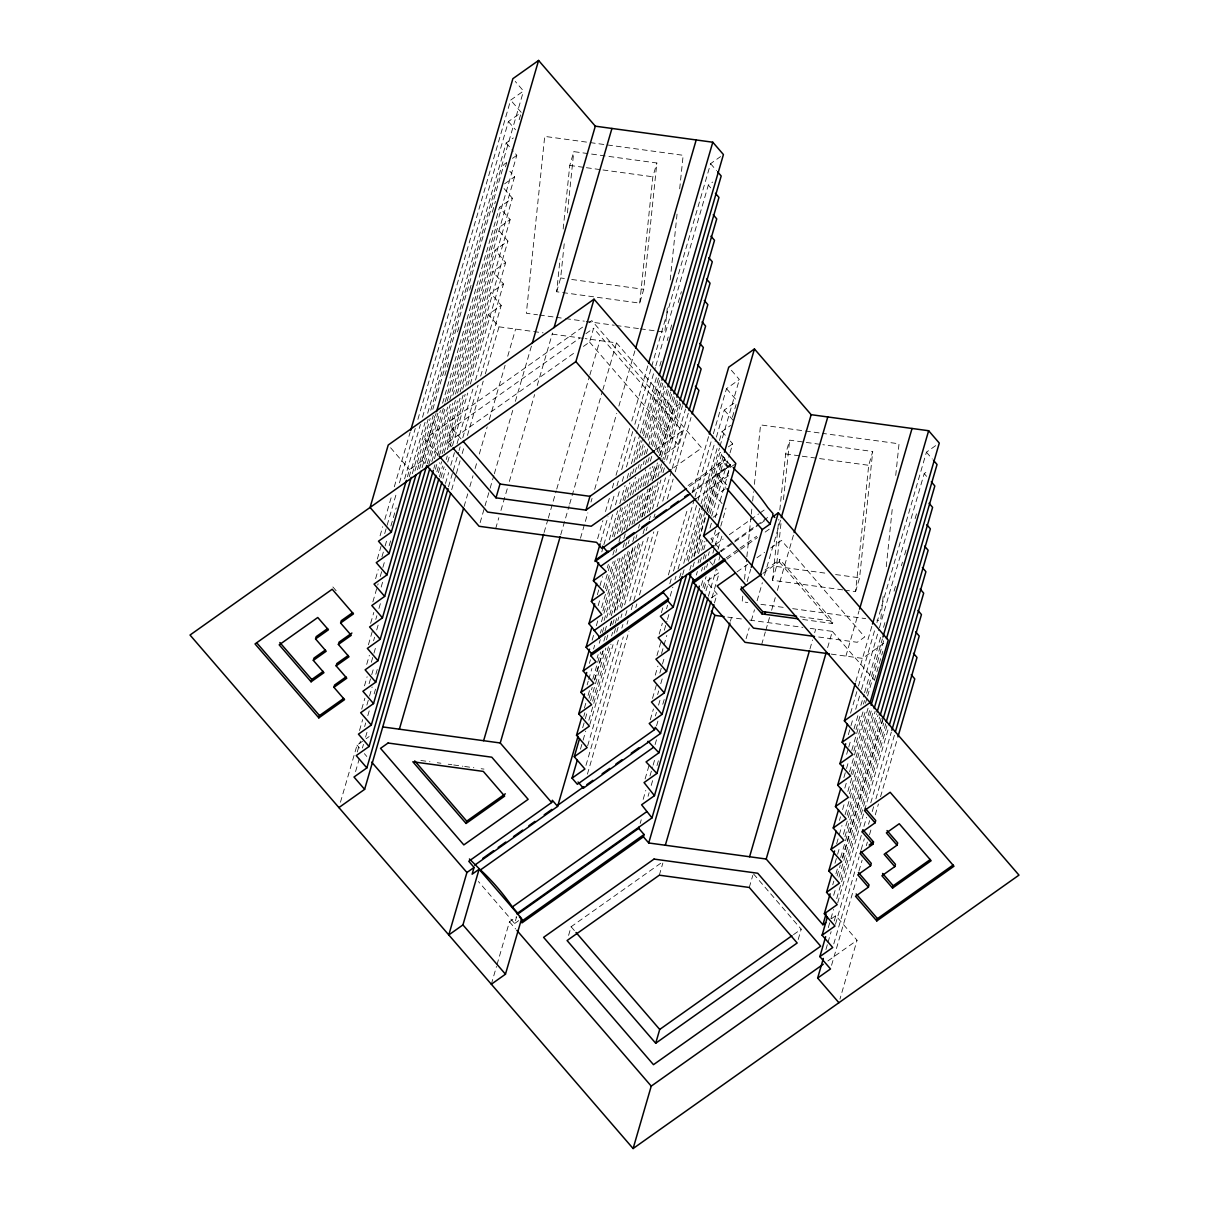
<?xml version="1.0" encoding="UTF-8"?>
<svg xmlns="http://www.w3.org/2000/svg" width="1209" height="1209" viewBox="0 0 1209 1209"><rect width="100%" height="100%" fill="white"/><g stroke="black" fill="none" stroke-linecap="round" stroke-linejoin="round"><path stroke-width="0.75" stroke-dasharray="5 3.75" d="M563.167 229L569.771 165.437L573.791 151.639L656.865 162.988L643.732 289.314L639.727 303.111L556.654 291.762L560.069 258.922M556.654 291.762L560.659 277.964L564.331 242.677M567.414 212.95L573.791 151.639M639.727 303.111L652.845 176.786L656.865 162.988M667.308 307.963L664.784 332.158L657.303 331.145M670.209 280.035L677.357 211.152M679.685 188.816L683.161 155.296L544.715 136.39L526.338 313.252L537.552 314.778M742.764 596.128L742.19 601.75L747.797 602.52M744.532 579.232L746.663 558.634M746.86 556.775L751.106 515.911M751.303 514.052L751.877 508.49M752.648 501.055L753.615 491.776M754.386 484.341L760.567 424.903L803.607 430.782M842.658 589.856L772.506 580.275L778.838 519.386M779.805 510.032L785.638 453.949L789.643 440.152L804.408 442.162M772.506 580.275L776.51 566.477L781.331 520.036M783.462 499.604L789.643 440.152M844.502 590.113L855.579 591.624L868.712 465.299L872.717 451.501L822.876 444.685M855.579 591.624L859.584 577.826L872.717 451.501M883.159 596.475L880.636 620.67L876.903 620.157M886.257 566.689L892.438 507.115M895.733 475.454L899.028 443.809L822.316 433.336M380.079 535.768L382.709 526.701M384.825 519.447L391.671 495.856M394.3 486.789L410.108 432.369M377.329 559.011L381.016 546.317M384.704 533.622L396.824 491.912M399.454 482.829L415.261 428.424M417.906 419.357L510.651 100.12L523.512 91.007L515.23 81.411M375.621 578.643L378.251 569.575M381.938 556.881L384.583 547.813M385.112 546L387.212 538.73M390.9 526.036L396.174 507.901M404.607 478.885L420.415 424.465M422.515 417.211L508.415 121.55L521.275 112.437L510.651 100.12M407.418 476.799L409.503 469.666L422.364 460.553L436.041 413.478M372.871 601.901L378.13 583.751M380.246 576.497L382.346 569.243M382.875 567.429L384.991 560.175M389.207 545.667L391.308 538.413M409.231 476.739L425.039 422.319M427.669 413.251L506.193 142.994L513.341 137.932M412.314 473.716L428.122 419.311M430.767 410.244L523.512 91.007M370.634 623.33L373.808 612.449M381.183 587.06L383.283 579.806M414.899 470.966L430.192 418.374M432.822 409.307L503.957 164.439L506.813 162.414M417.468 469.772L433.275 415.352M444.867 375.44L449.083 360.932M457.516 331.916L459.632 324.662M469.636 290.19L471.752 282.936M492.29 212.21L495.463 201.314M505.468 166.857L506.526 163.23M519.175 119.691L520.747 114.25M368.413 644.775L372.629 630.267M375.787 619.371L376.845 615.744M378.946 608.49L380.533 603.049M419.523 468.835L434.802 416.228M422.092 467.626L437.9 413.206M366.705 664.391L369.349 655.323M373.566 640.815L374.609 637.188M376.724 629.934L378.296 624.494M425.205 463.062L440.484 410.456M442.6 403.202L499.498 207.313L512.374 198.2L501.735 185.869M427.245 463.667L444.625 403.806M445.154 401.993L516.817 155.311L514.46 152.576M364.483 685.835L367.113 676.768M371.329 662.26L373.445 655.006M373.974 653.177L376.075 645.923M428.772 464.543L445.108 408.325M447.209 401.056L497.277 228.743L510.138 219.63L499.498 207.313M431.855 461.536L447.678 407.116M449.778 399.862L514.596 176.756L509.866 171.285M361.733 709.094L364.891 698.197M369.108 683.689L371.208 676.436M371.737 674.622L373.853 667.368M434.454 458.785L450.262 404.365M452.891 395.298L495.055 250.187L507.916 241.075L497.277 228.743M433.85 468.457L434.908 464.83M437.537 455.763L452.816 403.156M455.461 394.089L512.374 198.2M359.496 730.523L362.655 719.642M366.871 705.134L368.987 697.88M369.516 696.067L372.145 686.999M375.833 674.29L377.949 667.036M435.376 469.334L436.963 463.893M439.592 454.826L455.4 400.406M457.516 393.152L492.819 271.632L505.679 262.504L495.055 250.187M340.454 802.232L357.033 745.152L364.604 739.787M436.887 471.752L439.532 462.684M442.162 453.617L457.44 401.01M460.085 391.943L510.138 219.63M357.275 751.968L360.433 741.087M364.65 726.564L365.707 722.937M367.808 715.683L369.924 708.429M374.14 693.921L376.241 686.667M438.429 472.628L441.587 461.747M444.217 452.68L460.024 398.26M462.669 389.192L490.597 293.062L503.458 283.949L492.819 271.632M451.773 446.589L448.086 442.313L452.09 428.515L579.731 338.067M439.411 476.875L442.57 465.994M447.315 449.657L463.123 395.252M465.752 386.185L507.916 241.075M355.567 771.584L359.254 758.889M362.413 748.008L363.471 744.381M365.586 737.127L367.158 731.687M440.937 477.751L444.096 466.87M446.212 459.616L447.254 455.974M449.899 446.907L465.178 394.315M467.807 385.248L488.36 314.506L501.221 305.393L490.597 293.062M442.978 478.356L445.607 469.288M447.723 462.034L449.824 454.78M452.453 445.713L467.747 393.106M470.377 384.039L505.679 262.504M445.486 483.464L448.645 472.583M450.761 465.329L454.448 452.634M457.078 443.567L472.885 389.147M475.53 380.079L503.458 283.949M448.524 486.774L452.74 472.266M453.269 470.452L458.543 452.302M459.072 450.489L460.13 446.862M462.76 437.794L478.039 385.203M480.668 376.135L501.221 305.393M451.667 489.766L455.869 475.273M456.397 473.475L460.07 460.795M462.186 453.556L463.757 448.131M467.445 435.452L483.222 381.137M485.323 373.898L499 326.823L488.36 314.506M464.075 506.511L467.747 493.846M469.848 486.607L473.006 475.742M475.107 468.503L477.223 461.249M479.323 454.01L487.212 426.853M489.313 419.614L505.09 365.299M507.72 356.247L515.608 329.09M480.124 522.651L489.6 490.068M490.113 488.255L493.801 475.59M494.33 473.777L512.737 410.41M515.366 401.358L531.673 345.23M495.69 528.545L498.849 517.679M500.949 510.44L507.266 488.723M509.367 481.469L534.605 394.572M537.234 385.52L552.498 333.019M583.418 346.424L589.569 342.056L593.574 328.259L682.193 430.963L678.189 444.761L661.278 456.745M544.11 532.504L547.798 519.84M548.327 518.026L556.216 490.869M556.744 489.056L589.342 376.815M589.871 375.002L599.86 340.606M560.734 534.771L569.152 505.815M569.666 504.002L602.278 391.761M602.807 389.948L616.484 342.872L585.216 338.611M580.471 538.247L587.831 512.903M590.989 502.037L592.047 498.41M594.677 489.358L616.756 413.327M618.872 406.088L635.163 349.96M597.609 538.7L602.868 520.595M605.497 511.543L609.714 497.065M612.343 488.013L613.915 482.587M616.016 475.333L629.693 428.273M631.793 421.034L648.1 364.906M600.646 542.01L608.006 516.666M610.122 509.427L614.852 493.136M616.953 485.897L619.053 478.658M621.683 469.606L632.73 431.583M634.831 424.344L651.137 368.231M651.666 366.418L710.575 163.668L720.579 156.581M601.795 551.863L603.367 546.438M603.88 544.639L612.812 513.916M615.441 504.894L619.628 490.431M622.257 481.394L623.829 475.983M626.458 466.946L636.962 430.812M637.475 429.014L655.323 367.581M655.852 365.768L708.338 185.098L712.63 182.06M609.276 539.849L617.693 510.863M619.809 503.624L625.068 485.504M627.169 478.265L629.269 471.011M631.385 463.772L639.803 434.787M640.332 432.973L656.638 376.815M659.797 365.949L661.912 358.71M667.172 340.59L668.214 336.963M670.33 329.725L672.431 322.471M678.219 302.552L681.377 291.686M612.464 536.509L620.882 507.553M622.983 500.314L627.713 484.023M629.813 476.784L631.4 471.344M634.03 462.291L640.332 440.575M642.432 433.336L658.739 377.208M597.337 594.737L599.437 587.514M599.951 585.7L602.581 576.678M614.127 536.917L622.529 508.022M624.63 500.798L629.874 482.723M632.503 473.686L634.075 468.276M636.705 459.239L642.992 437.552M643.52 435.754L659.797 379.747M607.296 568.034L608.354 564.422M617.27 533.713L625.144 506.616M627.773 497.579L632.503 481.318M635.118 472.281L636.69 466.87M639.319 457.833L644.563 439.759M645.092 437.96L661.897 380.14M598.168 605.633L600.269 598.395M603.427 587.544L610.258 564.044M612.872 555.007L614.459 549.581M619.703 531.492L627.592 504.38M630.206 495.327L635.466 477.253M638.095 468.215L639.138 464.588M641.767 455.551L644.397 446.514M647.027 437.477L662.789 383.223M605.301 588.707L613.19 561.535M615.819 552.468L616.877 548.856M618.978 541.602L621.094 534.363M621.607 532.549L630.554 501.75M632.67 494.511L637.4 478.205M640.029 469.152L642.145 461.898M644.246 454.66L646.347 447.406M648.447 440.167L664.24 385.822M491.322 984.232L496.506 966.399M497.02 964.601L509.457 921.802L516.621 916.724L514.656 923.51L478.416 881.527M592.138 640.181L593.71 634.755M596.339 625.703L597.911 620.262M601.598 607.598L615.804 558.709M624.222 529.738L632.624 500.783M635.254 491.731L639.999 475.439M643.143 464.573L644.201 460.946M646.301 453.707L647.888 448.282M648.417 446.469L665.766 386.729M602.853 610.923L618.071 558.528M623.844 538.655L625.945 531.416M626.458 529.618L635.39 498.909M638.02 489.872L642.735 473.611M645.364 464.573L646.936 459.163M651.137 444.7L667.413 388.693M589.372 663.424L590.43 659.812M593.589 648.946L594.632 645.319M601.477 621.789L620.413 556.608M623.043 547.556L624.615 542.131M629.345 525.839L638.292 495.055M640.392 487.816L645.651 469.712M647.752 462.473L649.339 457.047M652.497 446.181L668.804 390.054M600.389 633.138L601.447 629.511M604.077 620.459L623.527 553.48M625.642 546.241L626.685 542.614M631.944 524.51L640.362 495.554M642.992 486.502L647.722 470.21M650.351 461.158L651.938 455.733M654.568 446.68L670.345 392.366M587.151 684.868L588.194 681.241M588.723 679.443L591.881 668.577M599.241 643.233L600.299 639.606M602.399 632.367L603.986 626.927M606.616 617.875L626.066 550.896M628.181 543.657L629.224 540.03M633.954 523.739L642.901 492.97M645.001 485.716L650.261 467.626M655.52 449.521L671.826 393.393M597.11 658.225L598.153 654.598M604.999 631.068L607.099 623.829M609.729 614.777L628.665 549.596M637.083 520.626L644.971 493.468M647.601 484.416L652.86 466.311M657.061 451.834L673.368 395.721M584.4 708.111L585.972 702.686M588.073 695.447L589.66 690.007M592.803 679.156L600.707 651.999M603.85 641.133L605.437 635.707M611.225 615.789L630.675 548.795M632.791 541.556L634.362 536.131M639.621 518.026L648.039 489.056M650.669 480.003L655.399 463.712M658.557 452.846L674.864 396.733M583.796 716.348L584.839 712.721M589.055 698.243L592.198 687.377M594.314 680.138L602.717 651.183M610.092 625.839L611.663 620.398M614.293 611.361L633.229 546.181M638.488 528.076L639.531 524.464M641.647 517.225L650.064 488.255M652.165 481.016L657.424 462.911M659.525 455.672L673.201 408.612L680.758 403.247M594.873 679.654L603.291 650.699M606.45 639.833L608.021 634.393M610.651 625.34L611.709 621.728M614.338 612.676L633.803 545.697M635.904 538.443L636.947 534.831M642.206 516.727L650.623 487.756M653.253 478.704L657.998 462.412M660.099 455.173L676.405 399.046M582.693 727.742L584.793 720.504M585.322 718.69L587.423 711.451M590.581 700.585L605.83 648.084M612.676 624.554L614.248 619.114M616.877 610.061L635.813 544.896M644.231 515.926L653.177 485.157M655.278 477.903L661.066 457.999M661.595 456.186L677.886 400.058M592.652 701.099L608.429 646.785M611.588 635.919L612.631 632.307M615.26 623.255L617.361 616.016M619.99 606.963L638.926 541.783M647.344 512.812L655.233 485.655M657.862 476.603L661.55 463.939M662.079 462.125L679.428 402.385M580.471 749.187L582.572 741.948M583.101 740.135L585.73 731.082M588.874 720.216L610.968 644.185M614.127 633.32L615.698 627.879M617.814 620.64L618.857 617.028M621.486 607.976L640.422 542.796M643.052 533.743L644.639 528.318M649.369 512.027L658.301 481.242M660.945 472.19L664.089 461.324M664.618 459.526L680.924 403.398M589.886 724.342L613.039 644.684M616.711 632.02L618.298 626.579M620.927 617.527L621.97 613.915M624.615 604.863L644.065 537.869M646.165 530.63L647.223 527.018M649.324 519.779L650.382 516.152M652.482 508.913L660.9 479.943M663 472.704L664.587 467.263M666.688 460.024L682.465 405.71M587.665 745.787L618.691 638.972M621.849 628.106L622.907 624.494M625.537 615.441L627.637 608.203M629.738 600.949L648.674 535.783M653.933 517.679L654.991 514.052M657.091 506.813L665.509 477.842M669.71 463.364L685.503 409.05M585.957 765.418L623.3 636.871M626.987 624.207L628.045 620.58M631.204 609.714L633.304 602.475M633.833 600.661L653.812 531.869M662.759 501.1L671.69 470.316M672.219 468.503L688.526 412.39M587.423 774.153L628.967 631.143M635.813 607.613L636.856 603.986M639.485 594.934L658.421 529.769M667.368 498.985L673.156 479.081M675.257 471.842L691.034 417.528M668.381 574.925L687.8 508.082M692.515 491.836L708.791 435.829M661.414 612.661L662.985 607.235M669.816 583.751L671.388 578.325M673.489 571.101L694.48 498.833M695.009 497.035L712.857 435.603M713.37 433.789L726.503 388.633L739.364 379.52L728.725 367.188M568.593 935.373L571.101 926.744L661.807 862.47M659.192 634.09L662.336 623.255M666.537 608.807L667.58 605.18M670.209 596.158L672.839 587.121M674.924 579.897L675.982 576.285M678.083 569.061L697.502 502.203M698.031 500.405L715.879 438.973M716.393 437.159L724.267 410.063L735.707 401.962M656.955 655.535L661.157 641.072M664.3 630.237L666.93 621.199M667.459 619.401L669.03 613.976M679.534 577.842L681.105 572.431M683.72 563.394L700.525 505.574M701.054 503.775L718.887 442.343M719.415 440.544L722.045 431.507L730.614 425.432M682.677 574.638L684.249 569.212M686.878 560.175L701.039 511.407M701.568 509.593L719.415 448.161M719.944 446.363L739.364 379.52M655.248 675.166L657.877 666.129M661.55 653.48L666.794 635.42M688.329 561.339L703.547 508.944M704.061 507.145L719.808 452.937L722.68 450.912M691.472 558.135L705.119 511.165M705.633 509.352L722.438 451.531M732.412 417.211L736.085 404.562M652.497 698.409L656.699 683.962M659.842 673.111L661.943 665.887M662.472 664.089L664.572 656.85M689.765 570.134L691.336 564.709M693.966 555.687L706.57 512.329M707.084 510.515L717.587 474.381L730.448 465.269L719.808 452.937M694.087 556.729L706.645 513.493M707.174 511.694L723.919 454.025M692.908 566.93L694.495 561.505M697.109 552.468L701.311 538.02M708.655 512.722L725.46 454.916M689.508 486.381L724.146 461.838L724.826 459.541L730.145 465.707L691.926 492.773M650.276 719.854L653.419 709.003M657.62 694.555L658.678 690.943M660.764 683.72L662.864 676.496M698.56 553.631L702.761 539.184M710.106 513.885L719.703 480.321L727.501 474.789L729.465 468.004L724.146 461.838M698.031 563.077L699.089 559.45M701.704 550.427L704.333 541.39M711.678 516.092L729.526 454.675M730.055 452.861L732.684 443.824L730.312 441.089M655.399 715.955L656.457 712.343M658.557 705.119L660.129 699.709M696.339 575.061L697.381 571.449M700.011 562.412L701.583 557.001M703.683 549.778L706.827 538.942M709.985 528.091L711.557 522.681M730.145 465.707L730.523 464.347L692.319 491.428M703.154 559.208L704.726 553.798M715.229 517.664L730.448 465.269M656.517 725.899L658.089 720.504M662.789 704.303L664.874 697.109M701.492 571.101L702.535 567.505M705.149 558.498L706.192 554.901M704.076 569.817L705.119 566.205M708.278 555.354L709.32 551.742M711.95 542.72L715.622 530.071M645.107 778.959L649.309 764.496M655.082 744.593L656.653 739.167M701.326 585.458L703.426 578.219M706.57 567.369L707.628 563.757M702.943 587.468L706.086 576.648M712.902 553.208L714.474 547.798M714.987 546L720.232 527.97M720.76 526.172L725.989 508.143M643.173 799.376L645.787 790.384M649.974 775.982L652.588 766.974M653.102 765.176L655.202 757.983M704.348 588.768L706.449 581.574L719.31 572.462L716.952 569.726M705.98 590.778L710.696 574.577M713.824 563.787L715.396 558.377M718.01 549.385L722.196 534.982M640.196 823.389L641.238 819.778M648.069 796.293L649.112 792.681M651.213 785.457L652.784 780.032M656.986 765.584L659.086 758.36M708.398 596.233L716.287 569.107M718.917 560.069L720.488 554.644M711.98 597.654L719.31 572.462M714.459 602.928L717.088 593.906L706.449 581.574M730.417 621.214L731.46 617.603M659.328 875.18L662.834 863.105M747.117 581.665L750.759 569.107M746.089 638.715L749.232 627.879M751.333 620.655L754.476 609.804M757.106 600.782L762.35 582.708M764.451 575.484L780.727 519.477M762.894 573.414L779.216 561.837L779.881 559.54L833.107 621.214L832.442 623.527L801.355 619.28M761.64 644.593L765.327 631.959M765.841 630.146L769.513 617.497M771.614 610.273L775.286 597.624M777.387 590.4L793.663 534.393M809.954 648.991L812.569 639.954M814.67 632.73L815.727 629.118M749.278 887.466L752.799 875.392M827.606 647.646L832.336 631.385L810.226 628.363M845.907 656.109L859.025 610.938M855.776 681.574L871.961 625.854M850.577 713.234L857.952 687.861M858.481 686.047L874.802 629.844M876.918 622.59L926.426 452.181L936.431 445.093M848.355 734.679L850.456 727.425M850.985 725.612L853.086 718.358M855.715 709.29L860.989 691.17M861.518 689.357L878.898 629.526M879.427 627.713L924.19 473.611L928.482 470.573M846.648 754.31L848.234 748.87M848.748 747.056L850.864 739.802M854.022 728.921L858.768 712.6M860.868 705.361L864.027 694.48M864.556 692.666L880.877 636.463M883.522 627.395L885.623 620.141M894.056 591.141L896.156 583.887M901.43 565.752L902.473 562.125M904.589 554.886L906.69 547.632M915.122 518.616L917.223 511.377M856.063 729.511L860.808 713.189M863.438 704.122L864.495 700.495M866.596 693.241L882.404 638.866M843.897 777.553L845.998 770.299M846.527 768.486L848.627 761.232M851.786 750.366L863.377 710.469M865.493 703.23L867.065 697.789M867.594 695.976L883.915 639.773M798.197 939.529L801.204 929.192L753.298 873.669M853.841 750.94L865.417 711.058M874.379 680.244L882.812 651.228M844.819 788.117L846.935 780.863M849.564 771.795L868.53 706.54M851.076 774.198L870.571 707.114M839.439 820.427L840.497 816.8M842.597 809.562L844.169 804.121M847.857 791.427L872.097 708.036M849.383 793.814L873.608 710.424M836.688 843.686L838.789 836.432M839.318 834.618L841.948 825.551M845.106 814.67L875.135 711.345M847.146 815.259L876.646 713.733M834.981 863.317L837.081 856.063M837.61 854.249L839.726 846.995M843.414 834.301L878.172 714.655M844.925 836.704L879.684 717.043M832.759 884.746L833.802 881.119M835.918 873.865L838.018 866.611M840.648 857.559L881.21 717.965M837.081 875.981L840.24 865.13M842.341 857.906L882.751 718.796M842.703 858.133L882.721 720.352M833.681 895.31L835.268 889.869M838.955 877.175L883.719 723.073M840.467 879.578L885.759 723.662M828.301 927.62L830.402 920.366M830.931 918.553L833.56 909.5M836.719 898.619L887.285 724.569M837.716 902.821L864.042 812.176M864.571 810.362L888.811 726.972M825.928 949.533L827.485 944.184M827.999 942.4L831.112 931.701M834.225 920.986L835.782 915.636L857.045 940.285L839.953 999.148M835.479 924.265L861.292 835.434M863.921 826.367L866.566 817.299M870.782 802.806L891.32 732.095M833.787 943.897L859.07 856.864M861.171 849.625L864.329 838.744M868.546 824.236L869.603 820.609M872.233 811.541L873.82 806.101M875.921 798.862L894.887 733.591M831.55 965.326L856.833 878.308M858.949 871.054L862.108 860.173M866.324 845.68L867.367 842.053M869.483 834.799L871.583 827.545M875.271 814.851L878.429 803.985M880.545 796.731L897.395 738.714M512.54 158.364L516.817 155.311M504.591 183.844L514.596 176.756M582.587 327.14L424.586 439.109L437.9 454.539M588.723 322.788L591.79 320.627L701.688 447.965L672.536 468.624M585.881 333.714L593.574 328.259M448.086 442.313L575.726 351.864M656.064 449.491L682.193 430.963M728.392 446.862L732.684 443.824M688.133 485.534L724.826 459.541M734.543 464.407L728.649 468.578L723.345 462.412M695.916 498.803L729.707 474.865M366.115 738.714L369.138 736.568M725.37 488.738L715.365 495.826L723.632 505.407M713.129 517.256L718.841 513.205M719.476 532.625L710.907 538.7L721.531 551.017M715.471 544.518L723.163 539.078M729.314 534.726L758.527 514.021M760.068 512.933L764.677 509.669M719.808 551.38L733.5 541.677M735.027 540.604L768.501 516.878M720.942 551.652L733.107 543.037M734.634 541.949L758.98 524.706M760.506 523.618L766.582 519.311M726.261 557.817L738.427 549.188M739.953 548.115L756.683 536.252M727.108 559.042L739.288 550.412M740.8 549.339L757.544 537.476M765.146 532.081L771.236 527.774M737.037 571.872L747.751 564.271M756.94 557.757L764.602 552.332M770.722 547.994L781.437 540.408L864.737 636.947L857.211 642.281L816.332 636.69M711.36 597.956L717.088 593.906M765.04 570.059L779.881 559.54M883.703 643.369L862.516 658.376L831.248 654.114M514.656 923.51L521.638 918.553M793.512 934.633L801.204 929.192M831.49 918.674L835.782 915.636M827.863 960.974L857.045 940.285M569.771 165.437L584.552 167.446M586.395 167.703L601.16 169.728M603.004 169.97L652.845 176.786M560.659 277.964L564.346 278.478M571.736 279.475L643.732 289.314M539.426 315.035L554.402 317.075M556.261 317.332L563.757 318.36M565.631 318.617L584.34 321.171M586.199 321.428L614.263 325.266M616.137 325.508L638.594 328.576M640.468 328.833L655.429 330.888M499 326.823L543.083 332.853M552.241 334.107L583.388 338.354M805.466 431.039L820.443 433.079M806.252 442.418L821.017 444.444M785.638 453.949L800.403 455.959M802.247 456.216L868.712 465.299M776.51 566.477L826.351 573.293M835.585 574.547L859.584 577.826M760.899 604.319L785.215 607.628M792.696 608.656L865.674 618.63M800.192 616.726L833.107 621.214M727.773 617.104L742.462 619.114M749.776 620.111L802.897 627.365M420.823 760.476L429.966 761.73M437.265 762.728L440.922 763.227M448.237 764.224L451.894 764.723M453.723 764.98L462.866 766.219M464.694 766.476L473.837 767.73M481.152 768.728L483.993 769.105M710.575 163.668L716.484 170.514M708.338 185.098L710.711 187.848M926.426 452.181L932.335 459.027M924.19 473.611L926.562 476.346M508.415 121.55L515.502 129.771M726.503 388.633L737.127 400.95M506.193 142.994L513.281 151.216M724.267 410.063L733.727 421.019M722.045 431.507L729.133 439.713M616.484 342.872L673.201 408.612M717.587 474.381L727.032 485.338M719.703 480.321L725.778 487.363M589.569 342.056L678.189 444.761M779.216 561.837L832.442 623.527M832.336 631.385L874.258 679.972M709.849 561.505L715.758 568.351M452.09 428.515L461.914 439.91M422.364 460.553L424.827 463.41M390.598 447.753L409.503 469.666M332.868 586.939L336.419 591.05M571.101 926.744L574.789 931.021M357.033 745.152L359.481 747.978M364.362 753.645L366.811 756.471M509.457 921.802L515.623 928.95"/><path stroke-width="1.5" d="M315.549 638.926L328.41 629.813L317.771 617.497L279.188 644.835L311.091 681.8L323.952 672.688L313.327 660.371L326.188 651.258L315.549 638.926L316.214 636.629L327.654 628.529M313.327 660.371L313.992 658.074L325.417 649.974M311.091 681.8L311.756 679.503L323.196 671.403M340.606 622.998L353.466 613.885L332.203 589.236L255.023 643.929L318.828 717.874L344.55 699.648L333.926 687.317L346.787 678.204L336.147 665.872L349.008 656.759L338.384 644.442L351.245 635.329L340.606 622.998L341.27 620.701L352.711 612.6M338.384 644.442L339.049 642.145L351.91 633.032M318.828 717.874L319.493 715.577L343.704 698.409M336.147 665.872L336.812 663.575L348.252 655.474M333.926 687.317L334.591 685.019L346.016 676.919M410.637 430.555L512.873 78.676L538.594 60.45L595.312 126.174L712.796 142.224L723.435 154.556L659.268 375.41M338.898 807.582L364.619 789.356L353.995 777.024L366.856 767.911L356.217 755.595L369.077 746.482L358.438 734.15L371.314 725.037L360.675 712.721L373.536 703.593L362.896 691.276L375.757 682.163L365.133 669.831L377.994 660.718L367.355 648.402L380.215 639.289L369.591 626.957L382.452 617.844L371.813 605.528L384.674 596.4L374.034 584.083L386.91 574.97L376.271 562.638L389.132 553.526L378.493 541.209L391.353 532.096L406.39 480.366M389.132 553.526L411.256 477.343M386.91 574.97L415.881 475.213M436.555 411.664L538.594 60.45M384.674 596.4L421.034 471.253M382.452 617.844L426.717 465.48M380.215 639.289L429.754 468.79M377.994 660.718L433.321 470.271M375.757 682.163L435.844 475.379M373.536 703.593L438.882 478.688M371.314 725.037L441.92 481.983M369.077 746.482L444.957 485.293M366.856 767.911L448.01 488.587M364.619 789.356L450.609 493.378M399.378 729.193L463.546 508.324M532.202 343.432L595.312 126.174M659.736 457.833L585.942 510.122L495.992 497.836L499.997 484.038L463.153 441.33M554.07 327.594L611.935 128.441M575.892 361.612L1018.975 875.12L633.108 1148.55L190.025 635.042L575.892 361.612L594.027 299.182L735.813 463.5L717.678 525.93L703.532 535.965L746.059 585.262M483.63 740.709L543.582 534.318M466.054 823.465L504.652 796.126L483.328 771.418L412.843 761.776L466.054 823.465L466.734 821.168L505.317 793.814M491.322 984.232L505.468 974.197L521.638 918.553L479.096 869.256L472.114 874.213L474.079 867.427L468.76 861.261L551.636 802.534L500.239 742.976L560.205 536.584M474.079 867.427L466.916 872.505L448.781 934.935L462.941 924.9L479.096 869.256M469.44 858.964L480.457 869.936A85.93 29.817 54.7 0 1 512.359 906.916L517.679 913.082L517.286 914.427L638.745 828.361L639.138 827.001M585.942 510.122L589.947 496.325L654.522 450.579M635.692 348.147L696.188 139.957M648.629 363.093L712.796 142.224M600.117 543.823L594.994 561.46L690.399 493.861M598.954 638.11L599.347 636.75L588.934 623.648L601.795 614.535L591.382 601.432L604.243 592.319L593.392 580.773L598.636 562.699M591.382 601.432L596.642 583.327M588.934 623.648L594.707 603.775M661.897 380.14L721.199 175.985L717.662 171.874M578.038 782.011L583.358 788.177L660.522 733.485L655.202 727.319L654.537 729.631L577.373 784.309L572.053 778.143L584.914 769.03L574.275 756.713L587.136 747.6L576.512 735.268L589.372 726.156L578.733 713.839L591.594 704.726L580.955 692.394L593.831 683.281L583.191 670.95L596.052 661.837L590.733 655.686L591.397 653.374L586.093 647.223L591.866 627.335M665.298 382.195L718.977 197.43L715.426 193.319M583.191 670.95L589.508 649.233M667.927 386.895L716.741 218.874L713.204 214.764M580.955 692.394L586.743 672.476M670.874 390.552L714.519 240.304L710.968 236.193M551.636 802.534L552.317 800.237L557.621 806.403L474.744 865.13M578.733 713.839L584.521 693.921M673.897 393.907L712.297 261.748L708.746 257.638M644.065 834.512L522.605 920.593L521.94 922.89L643.4 836.824L644.065 834.512L638.745 828.361M576.512 735.268L581.771 717.164M557.621 806.403L578.008 736.266M676.934 397.232L710.061 283.178L706.524 279.067M574.275 756.713L579.534 738.608M679.957 400.572L707.839 304.623L704.288 300.512M572.053 778.143L577.313 760.038M682.994 403.912L705.603 326.052L702.066 321.957M686.017 407.237L703.381 347.497L699.83 343.386M689.054 410.576L701.144 368.941L697.608 364.831M583.358 788.177L583.751 786.817L558.014 805.058M692.092 413.916L698.923 390.371L695.371 386.26M586.093 647.223L663.257 592.531L663.65 591.186M709.305 434.031L728.725 367.188L754.446 348.963L811.163 414.687L928.648 430.736L939.287 443.068L882.933 637.052M590.733 655.686L667.912 600.994L668.577 598.697L663.257 592.531M654.537 729.631L649.218 723.466L662.079 714.353L651.455 702.021L664.315 692.908L653.676 680.591L666.537 671.463L655.913 659.147L668.773 650.034L658.134 637.702L670.995 628.589L660.356 616.273L673.232 607.16L682.148 576.436M670.995 628.589L686.742 574.396M829.419 653.857L745.031 642.327L693.634 582.768L694.298 580.471L688.979 574.305L689.372 572.945M724.448 452.226L754.446 348.963M668.773 650.034L690.807 574.154M703.532 535.965L709.26 516.213M666.537 671.463L693.316 579.323M647.661 742.598L648.054 741.253L658.92 752.784L646.059 761.912L656.91 773.458L644.049 782.571L654.462 795.673L641.601 804.786L651.999 817.889L517.679 913.082M664.315 692.908L695.81 584.506M662.079 714.353L699.346 586.078M660.522 733.485L701.9 591.065M658.92 752.784L704.938 594.39M656.91 773.458L707.869 598.047M654.462 795.673L710.937 601.266M651.999 817.889L713.93 604.742M825.777 922.724L822.921 924.749L766.204 859.025L648.719 842.975L714.851 615.336L711.315 611.225M665.328 845.242L729.888 623.028M751.288 567.308L762.229 529.602L770.042 524.086L772.007 517.301L778.354 512.797L888.237 640.15L870.102 702.58L844.381 720.806L855.005 733.138L842.144 742.25L852.783 754.567L839.923 763.68L850.562 776.012L837.686 785.125L848.325 797.441L835.464 806.569L846.104 818.886L833.243 827.999L843.867 840.331L831.006 849.443L841.645 861.76L828.785 870.873L839.409 883.205L826.548 892.318L837.187 904.634L824.326 913.762L834.966 926.079L822.09 935.192L832.729 947.524L819.868 956.636L830.507 968.953L817.647 978.066L838.91 1002.714M760.219 575.227L778.354 512.797M781.256 517.664L811.163 414.687M797.698 618.781L761.942 613.885L762.622 611.588L741.298 586.879M764.798 614.278L765.463 611.981M794.192 532.58L827.787 416.954M655.701 1043.246L797.184 942.99L749.278 887.466L659.328 875.18L567.081 940.542L655.701 1043.246L659.721 1029.448L791.971 935.721M633.108 1148.55L651.243 1086.12L823.253 964.238M749.58 856.758L809.426 650.79M766.204 859.025L826.034 653.072M859.554 609.14L912.039 428.47M844.381 720.806L855.262 683.357M872.49 624.056L928.648 430.736M842.144 742.25L847.418 724.115M839.923 763.68L845.711 743.747M837.686 785.125L843.489 765.176M835.464 806.569L840.739 788.434M886.499 638.548L937.051 464.498L933.514 460.387M833.243 827.999L838.502 809.864M871.1 705.3L934.829 485.942L931.278 481.832M831.006 849.443L836.28 831.308M874.137 708.61L932.607 507.372L929.056 503.276M828.785 870.873L834.573 850.94M877.175 711.92L930.371 528.817L926.835 524.706M826.548 892.318L831.822 874.183M880.212 715.229L928.149 550.261L924.598 546.151M824.326 913.762L830.115 893.814M822.921 924.749L826.064 913.913M883.25 718.539L925.913 571.691L922.376 567.58M822.09 935.192L827.364 917.057M886.288 721.849L923.691 593.135L920.14 589.025M819.868 956.636L825.656 936.688M889.325 725.158L921.454 614.565L917.918 610.454M817.647 978.066L823.344 958.45M862.213 831.958L862.878 829.661L873.518 841.978L872.853 844.29L859.992 853.403L870.616 865.72L857.755 874.832L868.394 887.164L855.534 896.277L876.797 920.926L953.977 866.233L890.172 792.288L864.45 810.514L875.074 822.845L862.213 831.958L872.853 844.29M891.849 730.281L919.233 636.01L915.681 631.899M895.416 731.777L917.011 657.454L913.46 653.344M897.924 736.901L914.775 678.884L911.238 674.773M875.074 822.845L875.739 820.548L865.115 808.216M870.616 865.72L871.296 863.422L860.657 851.106M868.394 887.164L869.059 884.867L858.435 872.535M897.018 845.197L886.378 832.865L899.239 823.752L931.142 860.732L892.559 888.071L881.92 875.739L894.781 866.626L884.157 854.31L897.018 845.197L897.683 842.9L887.043 830.568M876.797 920.926L877.462 918.628L953.13 865.009M894.781 866.626L895.461 864.329L886.001 853.373M892.559 888.071L893.224 885.774L930.326 859.478M594.027 299.182L388.225 445.018L370.09 507.448L391.353 532.096M671.01 469.712L591.246 526.232L487.529 512.057L439.109 455.944M686.44 488.557L601.87 548.493L596.551 542.327L479.081 526.278L427.291 466.266M611.316 548.826L620.474 542.327M626.594 538.005L634.241 532.58M641.873 527.169L649.52 521.759M655.641 517.422L666.34 509.835M670.919 506.586L678.566 501.176M684.672 496.839L687.74 494.677M602.55 546.181L607.855 552.347L608.248 551.002L595.387 560.115L600.707 566.28L695.916 498.803M593.392 580.773L606.253 571.661L600.707 566.28M594.027 630.584L713.945 545.622M599.347 636.75L718.282 552.468M688.979 574.305L719.415 552.74M591.397 653.374L668.577 598.697M694.298 580.471L724.735 558.906M693.634 582.768L725.581 560.115M735.51 572.96L717.133 585.972L753.494 628.106L814.503 636.448M761.398 574.456L740.633 589.176L761.942 613.885M482.814 858.345L493.559 850.728M498.168 847.464L505.83 842.023M513.508 836.598L522.726 830.069M528.862 825.717L534.998 821.364M544.201 814.836L551.878 809.395M586.803 784.656L592.924 780.319M602.112 773.805L609.774 768.38M615.895 764.043L622.031 759.69M631.219 753.192L638.866 747.767M480.457 869.936L653.374 747.419M512.359 906.916L646.694 811.723M869.226 845.015L873.518 841.978M499.997 484.038L589.947 496.325M762.622 611.588L796.55 616.227M714.851 615.336L724.085 616.605M382.754 726.926L500.239 742.976M733.183 467.43L735.843 470.513A85.93 29.817 54.7 0 1 767.745 507.478L773.065 513.644L772.672 515.004L774.803 517.467M731.354 479.263L770.042 524.086M726.987 488.768L762.229 529.602M667.912 600.994L673.232 607.16M882.585 873.442L893.224 885.774M856.199 893.98L877.462 918.628M452.997 448.01L495.992 497.836M643.4 836.824L648.719 842.975M576.013 932.456L659.721 1029.448M414.717 760.884L466.734 821.168M519.417 916.89L522.605 920.593M279.853 642.538L311.756 679.503M371.692 762.138L466.916 872.505M516.863 930.371L651.243 1086.12M256.928 643.052L319.493 715.577M462.941 924.9L505.468 974.197M388.074 743.021L380.533 748.356L463.833 844.91L528.152 799.33L491.791 757.197L388.074 743.021M654.024 859.085L543.597 937.338L653.48 1064.676L820.684 946.194L757.741 873.246L654.024 859.085"/></g></svg>
